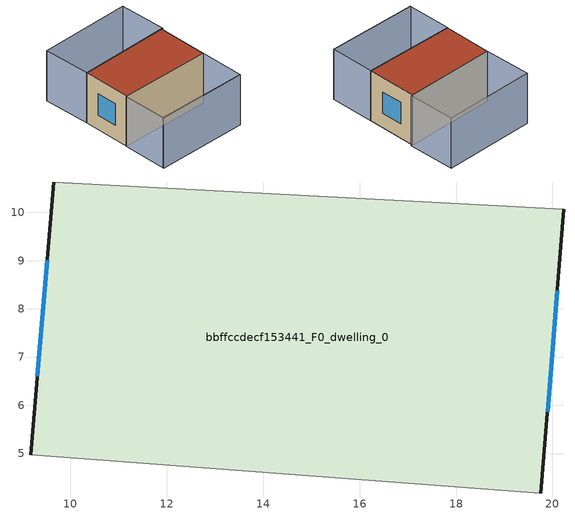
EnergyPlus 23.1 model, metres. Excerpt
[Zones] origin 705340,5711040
bbffccdecf153441_F0_dwelling_0
 floor ground (EU_floor_Construction): 19.76,4.18 20.24,10.07 9.65,10.63 9.17,4.98 z0
 wall outside (EU_wall_Construction): 20.24,10.07 19.76,4.18 / 9.17,4.98 9.65,10.63 z0:6
 wall adiabatic (EU_wall_Construction): 9.65,10.63 20.24,10.07 / 19.76,4.18 9.17,4.98 z0:6
 window (EU_Window_Construction): 20.1,8.38 19.9,5.87 / 9.31,6.6 9.52,9.01 z1.72:4.28
 roof outside (EU_roof_Construction): 20.24,10.07 19.76,4.18 9.17,4.98 9.65,10.63 z6
shading: 8.76,-0.22 19.32,-0.99 / 9.15,4.98 19.76,4.18 / 19.76,4.18 19.37,-1.03 / 19.37,-1.03 8.76,-0.23 / 8.76,-0.23 9.15,4.98 / 20.41,10.06 9.65,10.63 / 9.65,10.63 9.95,16.12 / 9.95,16.12 20.7,15.55 / 20.7,15.55 20.41,10.06 z0:6
[Building]
EU S2 Campaign: North Axis=0; Terrain=City; Solar Distribution=FullExterior
[Site:Location]
London: Latitude=51.5; Longitude=-0.5; Time Zone=0; Elevation=25
[SizingPeriod:WeatherFileDays]
AnnualSizingPeriod: Begin Month=1; Begin Day of Month=1; End Month=12; End Day of Month=31; Day of Week for Start Day=Monday; Use Weather File Daylight Saving Period=No; Use Weather File Rain and Snow Indicators=No
[MATERIAL]
EU_InternalMass_Material: Roughness=MediumRough; Thickness=0.1; Conductivity=1; Density=1800; Specific Heat=900; Thermal Absorptance=0.9; Solar Absorptance=0.7; Visible Absorptance=0.7
[MATERIAL:NOMASS] Roughness=MediumRough; Thermal Absorptance=0.9; Solar Absorptance=0.7; Visible Absorptance=0.7
Name | Thermal Resistance
EU_wall_NoMass | 3.33993
EU_roof_NoMass | 5.24846
EU_floor_NoMass | 4.08214
[WINDOWMATERIAL:SIMPLEGLAZINGSYSTEM]
EU_Window_SimpleGlazing: UFactor=1.72386; Solar Heat Gain Coefficient=0.72; Visible Transmittance=0.72
[CONSTRUCTION]
EU_wall_Construction: EU_wall_NoMass
EU_roof_Construction: EU_roof_NoMass
EU_floor_Construction: EU_floor_NoMass
EU_InternalMass_Construction: EU_InternalMass_Material
EU_Window_Construction: EU_Window_SimpleGlazing
[ZONE]
bbffccdecf153441_F0_dwelling_0: Type=1; Multiplier=1; Ceiling Height=autocalculate; Volume=368.487; Floor Area=autocalculate; Part of Total Floor Area=Yes
[INTERNALMASS]
bbffccdecf153441_F0_dwelling_0_EU_InternalMass: Construction=EU_InternalMass_Construction; Zone or ZoneList=bbffccdecf153441_F0_dwelling_0; Surface Area=61.4143
[OTHEREQUIPMENT]
EU_Step8_InternalGain_bbffccdecf153441_F0_dwelling_0_f000: Fuel Type=Electricity; Zone or ZoneList or Space or SpaceList=bbffccdecf153441_F0_dwelling_0; Schedule=EU_Step8_GainSchedule_bbffccdecf153441_F0_dwelling_0_f000; Design Level Calculation Method=Watts/Area; Power per Zone Floor Area=1; Fraction Latent=0; Fraction Radiant=0; Fraction Lost=0; Carbon Dioxide Generation Rate=0; EndUse Subcategory=EU_Step8_InternalGains
[ZONEVENTILATION:DESIGNFLOWRATE]
EU_ConstantAir_bbffccdecf153441_F0_dwelling_0: Zone or ZoneList or Space or SpaceList=bbffccdecf153441_F0_dwelling_0; Schedule=EU_AlwaysOn; Design Flow Rate Calculation Method=AirChanges/Hour; Air Changes per Hour=0.453648; Ventilation Type=Natural; Fan Pressure Rise=0; Fan Total Efficiency=1; Constant Term Coefficient=1; Temperature Term Coefficient=0; Velocity Term Coefficient=0; Velocity Squared Term Coefficient=0; Minimum Indoor Temperature=-100; Maximum Indoor Temperature=100; Delta Temperature=-100; Minimum Outdoor Temperature=-100; Maximum Outdoor Temperature=100; Maximum Wind Speed=40
[HVACTEMPLATE:THERMOSTAT]
EU_HeatOnly_bbffccdecf153441_F0_dwelling_0: Constant Heating Setpoint=20; Constant Cooling Setpoint=50
[HVACTEMPLATE:ZONE:IDEALLOADSAIRSYSTEM]
bbffccdecf153441_F0_dwelling_0: Template Thermostat=EU_HeatOnly_bbffccdecf153441_F0_dwelling_0; System Availability Schedule=EU_AlwaysOn; Maximum Heating Supply Air Temperature=50; Minimum Cooling Supply Air Temperature=13; Maximum Heating Supply Air Humidity Ratio=0.0156; Minimum Cooling Supply Air Humidity Ratio=0.0077; Heating Limit=NoLimit; Cooling Limit=NoLimit; Heating Availability Schedule=EU_AlwaysOn; Cooling Availability Schedule=EU_CoolingOff; Dehumidification Control Type=ConstantSensibleHeatRatio; Cooling Sensible Heat Ratio=0.7; Dehumidification Setpoint=60; Humidification Control Type=None; Humidification Setpoint=30; Outdoor Air Method=None; Outdoor Air Flow Rate per Person=0.00944; Outdoor Air Flow Rate per Zone Floor Area=0; Outdoor Air Flow Rate per Zone=0; Demand Controlled Ventilation Type=None; Outdoor Air Economizer Type=NoEconomizer; Heat Recovery Type=None; Sensible Heat Recovery Effectiveness=0.7; Latent Heat Recovery Effectiveness=0.65
[SIZING:ZONE]
bbffccdecf153441_F0_dwelling_0: Zone Cooling Design Supply Air Temperature Input Method=SupplyAirTemperature; Zone Cooling Design Supply Air Temperature=13; Zone Heating Design Supply Air Temperature Input Method=SupplyAirTemperature; Zone Heating Design Supply Air Temperature=50; Zone Cooling Design Supply Air Humidity Ratio=0.008; Zone Heating Design Supply Air Humidity Ratio=0.008; Cooling Design Air Flow Method=DesignDay; Cooling Design Air Flow Rate=0; Cooling Minimum Air Flow per Zone Floor Area=0.000762; Cooling Minimum Air Flow=0; Cooling Minimum Air Flow Fraction=0.2; Heating Design Air Flow Method=DesignDay; Heating Design Air Flow Rate=0; Heating Maximum Air Flow per Zone Floor Area=0.002032; Heating Maximum Air Flow=0.141576; Heating Maximum Air Flow Fraction=0.3; Account for Dedicated Outdoor Air System=No; Dedicated Outdoor Air System Control Strategy=NeutralSupplyAir; Dedicated Outdoor Air Low Setpoint Temperature for Design=autosize; Dedicated Outdoor Air High Setpoint Temperature for Design=autosize; Zone Load Sizing Method=Sensible Load Only No Latent Load; Zone Latent Cooling Design Supply Air Humidity Ratio Input Method=HumidityRatioDifference; Zone Cooling Design Supply Air Humidity Ratio Difference=0.005; Zone Latent Heating Design Supply Air Humidity Ratio Input Method=HumidityRatioDifference; Zone Humidification Design Supply Air Humidity Ratio Difference=0.005
[SCHEDULE:CONSTANT]
Name | Hourly Value
EU_AlwaysOn | 1
EU_CoolingOff | 0
[SCHEDULE:FILE]
EU_Step8_GainSchedule_bbffccdecf153441_F0_dwelling_0_f000: File=../../schedules/bbffccdecf153441/bbffccdecf153441_F0_dwelling_0_f000_gain.csv; Column Number=1; Rows to Skip at Top=0; Number of Hours of Data=8760; Column Separator=Comma; Interpolate to Timestep=No; Minutes per Item=60; Adjust Schedule for Daylight Savings=Yes
